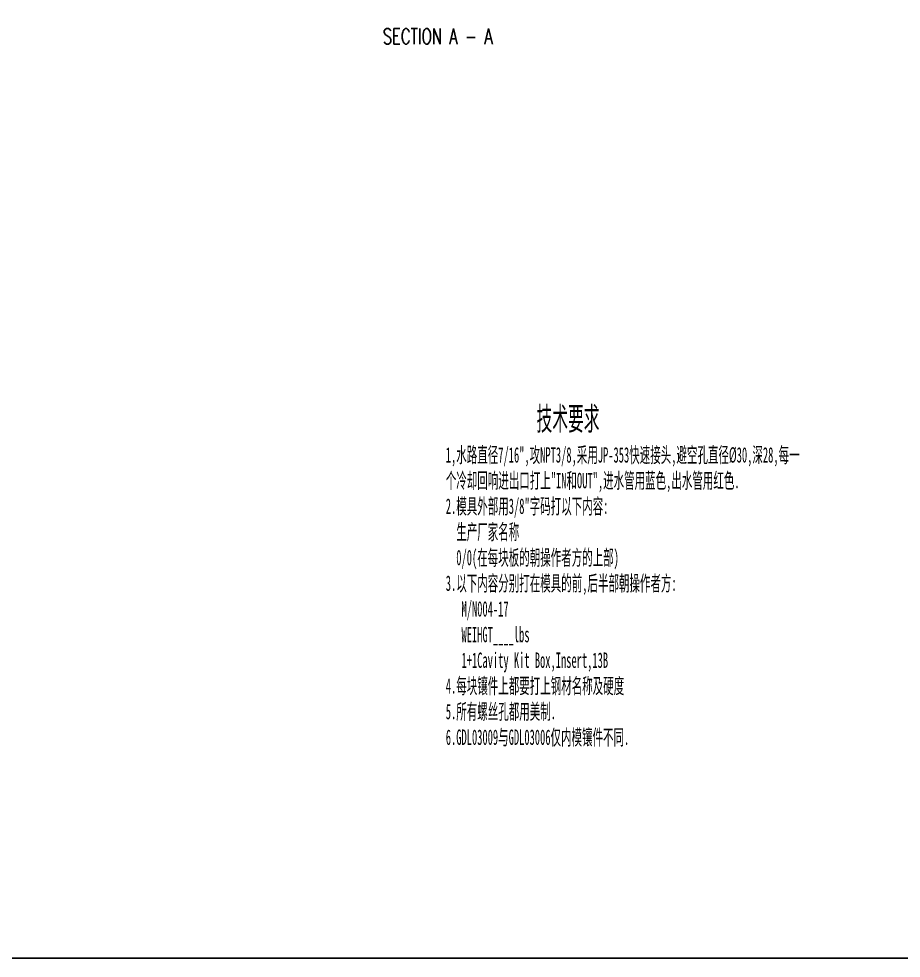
# Model space of a CAD drawing. Extents: x 14103 to 19353, y -3233 to 932.
# Drawn here: x 15393 to 16540, y -1843 to -623 of the extents above; entities that cross this region are included whole.
import ezdxf
from ezdxf.enums import TextEntityAlignment as Align

# ---------------------------------------------------------------- set-up
doc = ezdxf.new("R2010")
doc.units = 0
doc.header["$LTSCALE"] = 20
doc.header["$MEASUREMENT"] = 0
doc.layers.add('DIM', color=3, linetype='CONTINUOUS')
doc.layers.add('RUNNER', color=150, linetype='CONTINUOUS')
doc.styles.add('LXY3', font='simplex.shx', dxfattribs={"width": 0.7, "height": 10})
doc.styles.get("Standard").update_dxf_attribs({"font": 'txt.shx', "width": 0.5, "bigfont": 'hztxt.shx'})

msp = doc.modelspace()

# ---------------------------------------------------------------- linework, layer by layer
at = {"layer": 'DIM'}
msp.add_lwpolyline([(14103.26, 932.193), (17841.354, 932.193), (17841.354, -1843.388), (14103.26, -1843.388)], close=True, dxfattribs=at)

# ---------------------------------------------------------------- texts
at = {"layer": 'DIM', "style": 'LXY3', "width": 0.7}
msp.add_text('SECTION A - A', height=20, dxfattribs=at).set_placement((15937.489, -655.763), align=Align.CENTER)
at = {"layer": 'RUNNER', "linetype": 'Continuous', "attachment_point": 4}
for s, insert, char_height, width in [('{\\f楷体_GB2312|b0|i0|c134|p49;技术要求}', (16065.707, -1144.173), 30, 100.61756), ('{\\f楷体_GB2312|b0|i0|c134|p49;1,水路直径7/16",攻NPT3/8,采用JP-353快速接头,避空孔直径%%C30,深28,每一个冷却回响进出口打上"IN和OUT",进水管用蓝色,出水管用红色.\\P2.模具外部用3/8"字码打以下内容:\\P  生产厂家名称\\P  0/0(在每块板的朝操作者方的上部)\\P3.以下内容分别打在模具的前,后半部朝操作者方:\\P   M/N004-17\\P   WEIHGT____lbs\\P   1+1Cavity Kit Box,Insert,13B\\P4.每块镶件上都要打上钢材名称及硬度\\P5.所有螺丝孔都用美制.\\P6.GDL03009与GDL03006仅内模镶件不同.}', (15947.808, -1374.013), 20, 465.59)]:
    msp.add_mtext(s, dxfattribs=dict(at, insert=insert, char_height=char_height, width=width))

doc.saveas('drawing.dxf')
